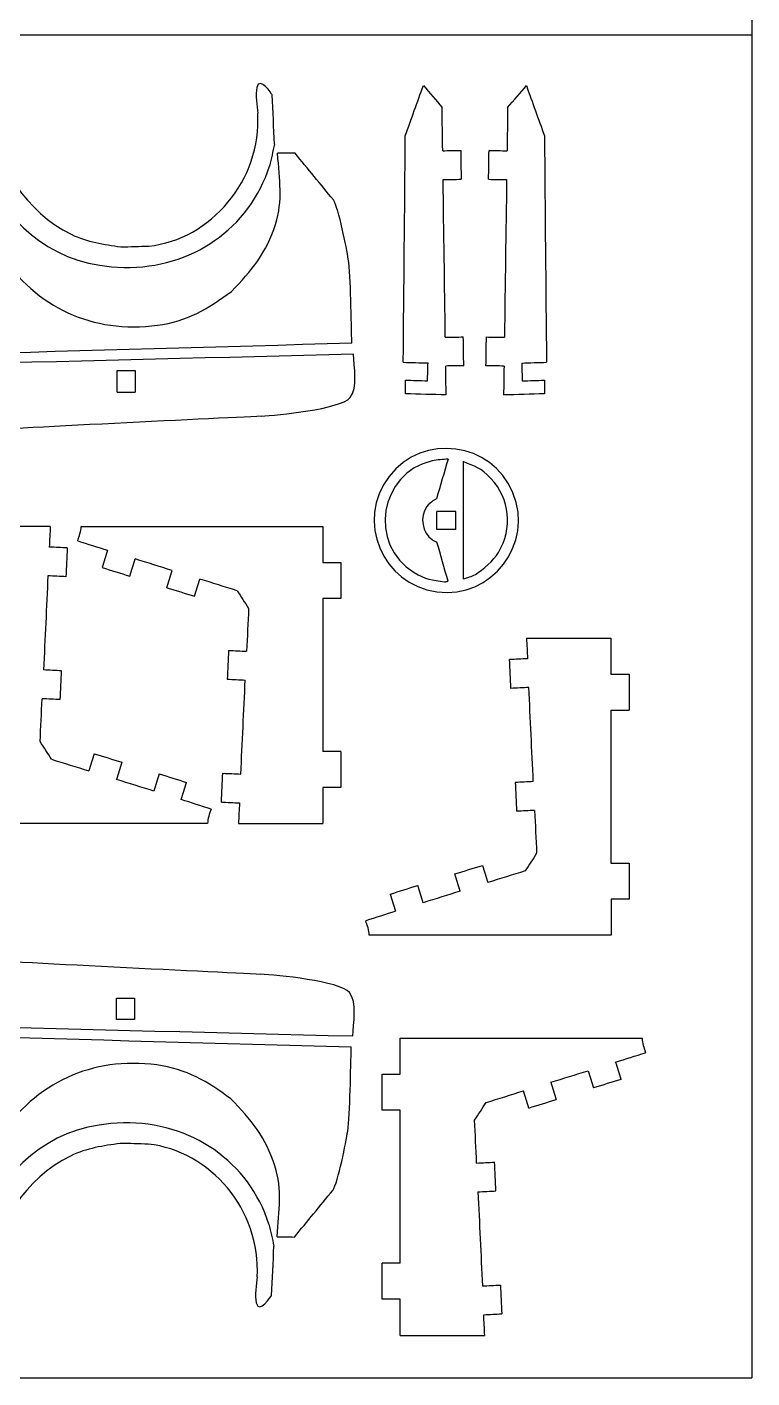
# Model space of a CAD drawing. Extents: x 774 to 1354, y 512 to 892.
# Drawn here: x 1251.9 to 1354.4, y 511.9 to 703 of the extents above; entities that cross this region are included whole.
import ezdxf

# ---------------------------------------------------------------- set-up
doc = ezdxf.new("R2010")
doc.units = 0
doc.layers.get('0').update_dxf_attribs({"linetype": 'CONTINUOUS'})

msp = doc.modelspace()

# ---------------------------------------------------------------- linework, layer by layer
at = {"color": 5}
for p, q in [((1354.413784, 891.886003), (1354.413784, 511.886003)), ((774.413784, 701.886003), (1354.413784, 701.886003)), ((774.413784, 511.886003), (1354.413784, 511.886003))]:
    msp.add_line(p, q, dxfattribs=at)
at = {"color": 3}
for points in [[(1286.533284, 693.388203), (1286.531184, 693.393403), (1284.770884, 696.165903), (1284.367084, 694.454503)], [(1284.367084, 694.454503), (1284.122884, 693.420003), (1284.431184, 691.796303), (1284.492784, 690.778403)], [(1305.372584, 687.615303), (1306.222184, 689.977703), (1307.071684, 692.340203), (1307.921184, 694.702603)], [(1307.921184, 694.702603), (1308.805484, 693.671303), (1309.689884, 692.640103), (1310.574184, 691.608903)], [(1319.847584, 691.603703), (1320.731884, 692.634903), (1321.616284, 693.666103), (1322.500584, 694.697403)], [(1322.500584, 694.697403), (1323.350084, 692.335003), (1324.199584, 689.972503), (1325.049184, 687.610103)], [(1286.874084, 686.408003), (1286.760484, 688.734703), (1286.646884, 691.061503), (1286.533284, 693.388203)], [(1269.090184, 671.996403), (1277.829984, 672.912903), (1285.063784, 681.340103), (1284.492784, 690.778403)], [(1310.659784, 685.490403), (1310.631284, 687.529803), (1310.602784, 689.569403), (1310.574184, 691.608903)], [(1319.847584, 691.603703), (1319.818984, 689.564203), (1319.790484, 687.524603), (1319.761984, 685.485203)], [(1245.489784, 689.847103), (1247.998284, 683.526103), (1251.619784, 676.787903), (1258.081684, 673.673203)], [(1286.874084, 686.408003), (1286.635484, 685.380903), (1286.396684, 684.353703), (1286.158184, 683.326603)], [(1305.078484, 655.566803), (1305.176484, 666.249503), (1305.274584, 676.932403), (1305.372584, 687.615303)], [(1325.049184, 687.610103), (1325.147184, 676.927203), (1325.245284, 666.244303), (1325.343284, 655.561603)], [(1286.991384, 675.061003), (1288.109084, 678.591603), (1287.555684, 681.219403), (1287.304984, 685.122903)], [(1289.774584, 685.130503), (1288.951384, 685.128003), (1288.128084, 685.125403), (1287.304984, 685.122903)], [(1295.196884, 678.533803), (1293.389484, 680.732803), (1291.581984, 682.931603), (1289.774584, 685.130503)], [(1310.659784, 685.490403), (1311.509584, 685.502303), (1312.359384, 685.514103), (1313.209184, 685.526103)], [(1313.209184, 685.526103), (1313.228184, 684.166403), (1313.247284, 682.806803), (1313.266284, 681.447203)], [(1317.155484, 681.442003), (1317.174484, 682.801603), (1317.193584, 684.161203), (1317.212584, 685.520903)], [(1317.212584, 685.520903), (1318.062384, 685.508903), (1318.912184, 685.497103), (1319.761984, 685.485203)], [(1245.618184, 682.233503), (1250.071784, 674.286803), (1255.981884, 669.189803), (1265.574184, 668.986603)], [(1265.574184, 668.986603), (1275.105384, 668.784703), (1283.379384, 674.510503), (1286.158184, 683.326603)], [(1310.716884, 681.411403), (1311.566684, 681.423403), (1312.416484, 681.435203), (1313.266284, 681.447203)], [(1311.029184, 659.111003), (1310.925184, 666.544503), (1310.820984, 673.978003), (1310.716884, 681.411403)], [(1317.155484, 681.442003), (1318.005284, 681.430003), (1318.855084, 681.418203), (1319.704884, 681.406203)], [(1319.704884, 681.406203), (1319.600784, 673.972803), (1319.496584, 666.539303), (1319.392584, 659.105803)], [(1297.306484, 670.159003), (1297.077684, 671.658603), (1295.962384, 677.338303), (1295.196884, 678.533803)], [(1280.780984, 665.595903), (1283.621984, 668.434003), (1285.756584, 671.160603), (1286.991384, 675.061003)], [(1258.081684, 673.673203), (1260.451784, 672.530803), (1262.699084, 672.257103), (1265.132884, 671.886403)], [(1248.084784, 670.974603), (1253.141084, 663.329903), (1261.139584, 659.568603), (1270.297284, 660.795803)], [(1265.132884, 671.886403), (1266.451984, 671.923103), (1267.771084, 671.959703), (1269.090184, 671.996403)], [(1297.818284, 658.252603), (1297.705784, 661.081903), (1297.669584, 667.778803), (1297.306484, 670.159003)], [(1270.297284, 660.795803), (1274.451184, 661.352503), (1277.513484, 663.126203), (1280.780984, 665.595903)], [(1297.818284, 658.252603), (1223.177284, 656.140803), (1148.536084, 654.028803), (1073.894984, 651.916903)], [(1311.029184, 659.111003), (1311.878984, 659.122903), (1312.728784, 659.134803), (1313.578584, 659.146703)], [(1313.635684, 655.067703), (1313.616684, 656.427403), (1313.597584, 657.787003), (1313.578584, 659.146703)], [(1316.786084, 655.062503), (1316.805084, 656.422203), (1316.824184, 657.781803), (1316.843184, 659.141503)], [(1316.843184, 659.141503), (1317.692984, 659.129603), (1318.542784, 659.117703), (1319.392584, 659.105803)], [(1298.036984, 656.690703), (1223.385884, 654.833603), (1148.734784, 652.976603), (1074.083684, 651.119403)], [(1297.568384, 650.563903), (1298.682684, 651.870403), (1298.097084, 655.031503), (1298.036984, 656.690703)], [(1305.078484, 655.566803), (1306.247684, 655.532603), (1307.416984, 655.498303), (1308.586284, 655.464103)], [(1321.835484, 655.458903), (1323.004784, 655.493103), (1324.174084, 655.527403), (1325.343284, 655.561603)], [(1308.512384, 652.940703), (1308.537084, 653.781903), (1308.561684, 654.623003), (1308.586284, 655.464103)], [(1313.635684, 655.067703), (1312.785884, 655.055803), (1311.936084, 655.044103), (1311.086284, 655.032003)], [(1311.143584, 650.939403), (1311.124484, 652.303603), (1311.105484, 653.667903), (1311.086284, 655.032003)], [(1319.335484, 655.026803), (1318.485684, 655.038903), (1317.635884, 655.050603), (1316.786084, 655.062503)], [(1319.335484, 655.026803), (1319.316284, 653.662703), (1319.297284, 652.298403), (1319.278184, 650.934203)], [(1321.835484, 655.458903), (1321.860084, 654.617803), (1321.884684, 653.776703), (1321.909384, 652.935503)], [(1305.375084, 651.108303), (1305.375184, 651.749703), (1305.375184, 652.391103), (1305.375284, 653.032603)], [(1305.375284, 653.032603), (1306.420984, 653.001903), (1307.466684, 652.971303), (1308.512384, 652.940703)], [(1321.909384, 652.935503), (1322.955084, 652.966103), (1324.000784, 652.996703), (1325.046484, 653.027403)], [(1325.046484, 653.027403), (1325.046584, 652.385903), (1325.046584, 651.744503), (1325.046684, 651.103103)], [(1285.026884, 647.947403), (1287.208184, 648.068803), (1296.166384, 648.920203), (1297.568384, 650.563903)], [(1311.143584, 650.939403), (1309.220784, 650.995703), (1307.297984, 651.052003), (1305.375084, 651.108303)], [(1325.046684, 651.103103), (1323.123784, 651.046803), (1321.200984, 650.990503), (1319.278184, 650.934203)], [(1285.026884, 647.947403), (1278.659184, 647.592803), (1244.830384, 646.074603), (1244.319084, 645.691103)], [(1320.597884, 637.093303), (1317.602984, 644.332003), (1307.854284, 645.618603), (1303.082984, 639.406003)], [(1303.082984, 639.406003), (1298.311784, 633.193703), (1302.071684, 624.106103), (1309.837584, 623.081403)], [(1309.837584, 623.081403), (1317.603984, 622.056603), (1323.592884, 629.854403), (1320.597884, 637.093303)], [(1255.144484, 632.343603), (1251.161784, 632.343703), (1247.178984, 632.343903), (1243.196284, 632.344003)], [(1255.144484, 632.343603), (1255.098684, 631.369503), (1255.052884, 630.395403), (1255.007084, 629.421303)], [(1259.027984, 630.297903), (1259.240984, 630.979403), (1259.512884, 631.627603), (1259.512884, 632.343903)], [(1259.512884, 632.343903), (1270.916584, 632.343503), (1282.320284, 632.343203), (1293.724084, 632.342803)], [(1293.724084, 632.342803), (1293.724084, 630.643103), (1293.723984, 628.943403), (1293.723984, 627.243603)], [(1257.553884, 629.301603), (1256.704984, 629.341603), (1255.855984, 629.381403), (1255.007084, 629.421303)], [(1257.553884, 629.301603), (1257.490084, 627.943403), (1257.426184, 626.585003), (1257.362384, 625.226703)], [(1259.027984, 630.297903), (1260.435484, 629.852403), (1261.842984, 629.406803), (1263.250584, 628.961303)], [(1263.250584, 628.961303), (1262.997984, 628.149803), (1262.745284, 627.338503), (1262.492784, 626.527003)], [(1266.387684, 625.314403), (1266.640384, 626.125903), (1266.892984, 626.937303), (1267.145584, 627.748803)], [(1272.403784, 626.112003), (1270.651084, 626.657603), (1268.898284, 627.203203), (1267.145584, 627.748803)], [(1293.723984, 627.243603), (1294.573884, 627.243603), (1295.423584, 627.243503), (1296.273484, 627.243503)], [(1296.273484, 627.243503), (1296.273384, 625.543803), (1296.273384, 623.844103), (1296.273284, 622.144303)], [(1254.815584, 625.346403), (1254.607084, 620.911903), (1254.398684, 616.477503), (1254.190284, 612.043003)], [(1257.362384, 625.226703), (1256.513384, 625.266703), (1255.664584, 625.306503), (1254.815584, 625.346403)], [(1262.492784, 626.527003), (1263.791084, 626.122803), (1265.089384, 625.718603), (1266.387684, 625.314403)], [(1271.645984, 623.677603), (1271.898584, 624.489003), (1272.151284, 625.300503), (1272.403784, 626.112003)], [(1275.540984, 622.465003), (1275.793584, 623.276503), (1276.046184, 624.088003), (1276.298784, 624.899503)], [(1281.584384, 623.247503), (1279.822484, 623.798203), (1278.060684, 624.348803), (1276.298784, 624.899503)], [(1271.645984, 623.677603), (1272.944284, 623.273403), (1274.242684, 622.869203), (1275.540984, 622.465003)], [(1281.584384, 623.247503), (1282.124684, 622.415803), (1282.664984, 621.584003), (1283.205384, 620.752203)], [(1293.723784, 622.144403), (1293.723484, 614.933703), (1293.723284, 607.723003), (1293.723084, 600.512303)], [(1296.273284, 622.144303), (1295.423484, 622.144303), (1294.573684, 622.144403), (1293.723784, 622.144403)], [(1283.205384, 620.752203), (1283.110284, 618.731403), (1283.015384, 616.710603), (1282.920384, 614.689703)], [(1322.520184, 616.548103), (1326.502884, 616.548203), (1330.485684, 616.548403), (1334.468384, 616.548503)], [(1322.520184, 616.548103), (1322.565984, 615.574003), (1322.611784, 614.599903), (1322.657584, 613.625803)], [(1334.468384, 616.548503), (1334.468484, 614.848703), (1334.468484, 613.148903), (1334.468584, 611.449203)], [(1280.373584, 614.809403), (1280.309684, 613.451103), (1280.245884, 612.092703), (1280.182084, 610.734503)], [(1280.373584, 614.809403), (1281.222484, 614.769403), (1282.071484, 614.729603), (1282.920384, 614.689703)], [(1322.657584, 613.625803), (1321.808684, 613.585903), (1320.959684, 613.546103), (1320.110784, 613.506103)], [(1320.302284, 609.431203), (1320.238484, 610.789503), (1320.174584, 612.147903), (1320.110784, 613.506103)], [(1256.736984, 611.923303), (1255.888184, 611.963203), (1255.039184, 612.003103), (1254.190284, 612.043003)], [(1256.545484, 607.848403), (1256.609384, 609.206703), (1256.673184, 610.565103), (1256.736984, 611.923303)], [(1280.182084, 610.734503), (1281.030884, 610.694603), (1281.879884, 610.654703), (1282.728784, 610.614803)], [(1282.103484, 597.311403), (1282.311984, 601.745903), (1282.520384, 606.180303), (1282.728784, 610.614803)], [(1334.468584, 611.449203), (1335.318484, 611.449203), (1336.168284, 611.449303), (1337.018084, 611.449303)], [(1337.018084, 611.449303), (1337.018184, 609.749503), (1337.018184, 608.049803), (1337.018284, 606.350103)], [(1253.713684, 601.905603), (1253.808784, 603.926403), (1253.903684, 605.947203), (1253.998684, 607.968103)], [(1256.545484, 607.848403), (1255.696584, 607.888403), (1254.847584, 607.928203), (1253.998684, 607.968103)], [(1322.849084, 609.550903), (1322.000084, 609.511003), (1321.151284, 609.471203), (1320.302284, 609.431203)], [(1323.474384, 596.247503), (1323.265984, 600.682003), (1323.057584, 605.116403), (1322.849084, 609.550903)], [(1334.468684, 606.350003), (1335.318584, 606.350003), (1336.168384, 606.350103), (1337.018284, 606.350103)], [(1334.468684, 606.350003), (1334.468884, 599.139303), (1334.469084, 591.928603), (1334.469384, 584.717903)], [(1255.334684, 599.410303), (1254.794384, 600.242003), (1254.254084, 601.073803), (1253.713684, 601.905603)], [(1261.378084, 600.192803), (1261.125484, 599.381303), (1260.872884, 598.569803), (1260.620284, 597.758303)], [(1261.378084, 600.192803), (1262.676384, 599.788603), (1263.974784, 599.384403), (1265.273084, 598.980203)], [(1296.272684, 600.512203), (1295.422784, 600.512203), (1294.572984, 600.512303), (1293.723084, 600.512303)], [(1296.272684, 600.512203), (1296.272584, 598.812503), (1296.272584, 597.112803), (1296.272484, 595.413003)], [(1255.334684, 599.410303), (1257.096584, 598.859603), (1258.858384, 598.309003), (1260.620284, 597.758303)], [(1265.273084, 598.980203), (1265.020484, 598.168803), (1264.767784, 597.357303), (1264.515284, 596.545803)], [(1269.773484, 594.909003), (1268.020784, 595.454603), (1266.267984, 596.000203), (1264.515284, 596.545803)], [(1270.531384, 597.343403), (1270.278684, 596.531903), (1270.026084, 595.720503), (1269.773484, 594.909003)], [(1270.531384, 597.343403), (1271.829684, 596.939203), (1273.127984, 596.535003), (1274.426284, 596.130803)], [(1279.365184, 593.356203), (1279.428984, 594.714403), (1279.492884, 596.072803), (1279.556684, 597.431103)], [(1279.556684, 597.431103), (1280.405684, 597.391103), (1281.254484, 597.351303), (1282.103484, 597.311403)], [(1323.474384, 596.247503), (1322.625484, 596.207603), (1321.776484, 596.167703), (1320.927684, 596.127803)], [(1273.668484, 593.696503), (1273.921084, 594.508003), (1274.173784, 595.319303), (1274.426284, 596.130803)], [(1293.722984, 595.413103), (1293.722884, 593.713403), (1293.722884, 592.013603), (1293.722784, 590.313803)], [(1296.272484, 595.413003), (1295.422684, 595.413003), (1294.572884, 595.413103), (1293.722984, 595.413103)], [(1320.927684, 596.127803), (1320.991484, 594.769603), (1321.055284, 593.411203), (1321.119184, 592.052903)], [(1277.891084, 592.359903), (1276.483584, 592.805403), (1275.076084, 593.251003), (1273.668484, 593.696503)], [(1279.365184, 593.356203), (1280.214084, 593.316203), (1281.063084, 593.276403), (1281.911984, 593.236503)], [(1281.911984, 593.236503), (1281.866184, 592.262403), (1281.820384, 591.288303), (1281.774584, 590.314203)], [(1277.891084, 592.359903), (1277.678084, 591.678403), (1277.406184, 591.030203), (1277.406184, 590.313903)], [(1323.665984, 592.172603), (1322.817084, 592.132703), (1321.968084, 592.092903), (1321.119184, 592.052903)], [(1323.665984, 592.172603), (1323.760984, 590.151703), (1323.855884, 588.130903), (1323.950984, 586.110103)], [(1277.406184, 590.313903), (1266.002484, 590.314303), (1254.598784, 590.314603), (1243.194984, 590.315003)], [(1281.774584, 590.314203), (1285.757284, 590.314103), (1289.740084, 590.313903), (1293.722784, 590.313803)], [(1323.950984, 586.110103), (1323.410584, 585.278303), (1322.870284, 584.446503), (1322.329984, 583.614803)], [(1312.391584, 583.184703), (1313.689884, 583.588903), (1314.988284, 583.993103), (1316.286584, 584.397303)], [(1313.149384, 580.750303), (1312.896884, 581.561803), (1312.644184, 582.373303), (1312.391584, 583.184703)], [(1316.286584, 584.397303), (1316.539184, 583.585803), (1316.791784, 582.774303), (1317.044384, 581.962803)], [(1322.329984, 583.614803), (1320.568084, 583.064103), (1318.806284, 582.513503), (1317.044384, 581.962803)], [(1334.469384, 584.717903), (1335.319284, 584.717903), (1336.169084, 584.718003), (1337.018884, 584.718003)], [(1337.018884, 584.718003), (1337.018984, 583.018203), (1337.018984, 581.318503), (1337.019084, 579.618803)], [(1303.238384, 580.335303), (1304.536684, 580.739503), (1305.834984, 581.143703), (1307.133284, 581.547903)], [(1307.891184, 579.113503), (1307.638584, 579.925003), (1307.385984, 580.736403), (1307.133284, 581.547903)], [(1303.238384, 580.335303), (1303.490884, 579.523803), (1303.743584, 578.712503), (1303.996184, 577.901003)], [(1313.149384, 580.750303), (1311.396684, 580.204703), (1309.643884, 579.659103), (1307.891184, 579.113503)], [(1337.019084, 579.618803), (1336.169184, 579.618803), (1335.319484, 579.618703), (1334.469584, 579.618703)], [(1334.469584, 579.618703), (1334.469584, 577.918903), (1334.469684, 576.219203), (1334.469684, 574.519503)], [(1303.996184, 577.901003), (1302.588584, 577.455503), (1301.181084, 577.009903), (1299.773584, 576.564403)], [(1300.258484, 574.518403), (1300.258484, 575.234703), (1299.986584, 575.882903), (1299.773584, 576.564403)], [(1334.469684, 574.519503), (1323.065884, 574.519103), (1311.662184, 574.518803), (1300.258484, 574.518403)], [(1244.234484, 571.267703), (1244.745784, 570.884203), (1278.574584, 569.366003), (1284.942284, 569.011403)], [(1297.483784, 566.394903), (1296.081784, 568.038603), (1287.123584, 568.890003), (1284.942284, 569.011403)], [(1073.999084, 565.839403), (1148.650184, 563.982203), (1223.301284, 562.125203), (1297.952384, 560.268103)], [(1297.952384, 560.268103), (1298.012484, 561.927303), (1298.598084, 565.088403), (1297.483784, 566.394903)], [(1073.810384, 565.041903), (1148.451484, 562.930003), (1223.092684, 560.818003), (1297.733684, 558.706203)], [(1304.655884, 559.944803), (1316.059684, 559.945203), (1327.463384, 559.945503), (1338.867084, 559.945903)], [(1304.655984, 554.845603), (1304.655984, 556.545403), (1304.655884, 558.245103), (1304.655884, 559.944803)], [(1338.867084, 559.945903), (1338.867084, 559.229603), (1339.138984, 558.581403), (1339.351984, 557.899903)], [(1297.221884, 546.799803), (1297.584984, 549.180003), (1297.621184, 555.876903), (1297.733684, 558.706203)], [(1270.212684, 556.163003), (1261.054984, 557.390203), (1253.056484, 553.628903), (1248.000184, 545.984203)], [(1280.696384, 551.362903), (1277.428884, 553.832603), (1274.366584, 555.606303), (1270.212684, 556.163003)], [(1335.129384, 556.563303), (1336.536984, 557.008803), (1337.944484, 557.454403), (1339.351984, 557.899903)], [(1335.887184, 554.129003), (1335.634684, 554.940503), (1335.381984, 555.751803), (1335.129384, 556.563303)], [(1302.106484, 554.845503), (1302.956384, 554.845503), (1303.806084, 554.845603), (1304.655984, 554.845603)], [(1302.106684, 549.746303), (1302.106584, 551.446103), (1302.106584, 553.145803), (1302.106484, 554.845503)], [(1325.976184, 553.714003), (1327.728884, 554.259603), (1329.481684, 554.805203), (1331.234384, 555.350803)], [(1331.234384, 555.350803), (1331.486984, 554.539303), (1331.739584, 553.727903), (1331.992284, 552.916403)], [(1316.795584, 550.849503), (1318.557484, 551.400203), (1320.319284, 551.950803), (1322.081184, 552.501503)], [(1322.838984, 550.067003), (1322.586384, 550.878503), (1322.333784, 551.690003), (1322.081184, 552.501503)], [(1325.976184, 553.714003), (1326.228684, 552.902503), (1326.481384, 552.091003), (1326.733984, 551.279603)], [(1335.887184, 554.129003), (1334.588884, 553.724803), (1333.290584, 553.320603), (1331.992284, 552.916403)], [(1286.906784, 541.897803), (1285.671984, 545.798203), (1283.537384, 548.524803), (1280.696384, 551.362903)], [(1315.174584, 548.354203), (1315.714984, 549.186003), (1316.255284, 550.017803), (1316.795584, 550.849503)], [(1322.838984, 550.067003), (1324.137284, 550.471203), (1325.435684, 550.875403), (1326.733984, 551.279603)], [(1304.656184, 549.746403), (1303.806284, 549.746403), (1302.956484, 549.746303), (1302.106684, 549.746303)], [(1304.656884, 528.114303), (1304.656684, 535.325003), (1304.656484, 542.535703), (1304.656184, 549.746403)], [(1265.489584, 547.972203), (1255.897284, 547.769003), (1249.987184, 542.672003), (1245.533584, 534.725303)], [(1286.073584, 533.632203), (1283.294784, 542.448303), (1275.020784, 548.174103), (1265.489584, 547.972203)], [(1295.112284, 538.425003), (1295.877784, 539.620503), (1296.993084, 545.300203), (1297.221884, 546.799803)], [(1315.459584, 542.291703), (1315.364584, 544.312603), (1315.269684, 546.333403), (1315.174584, 548.354203)], [(1265.048284, 545.072403), (1262.614484, 544.701703), (1260.367184, 544.428003), (1257.997084, 543.285603)], [(1269.005584, 544.962403), (1267.686484, 544.999103), (1266.367384, 545.035703), (1265.048284, 545.072403)], [(1284.408184, 526.180403), (1284.979184, 535.618703), (1277.745384, 544.045903), (1269.005584, 544.962403)], [(1257.997084, 543.285603), (1251.535184, 540.170903), (1247.913684, 533.432703), (1245.405184, 527.111703)], [(1287.220384, 531.835903), (1287.471084, 535.739403), (1288.024484, 538.367203), (1286.906784, 541.897803)], [(1315.459584, 542.291703), (1316.308484, 542.331603), (1317.157484, 542.371403), (1318.006384, 542.411403)], [(1318.197884, 538.336503), (1318.134084, 539.694703), (1318.070284, 541.053103), (1318.006384, 542.411403)], [(1289.689984, 531.828303), (1291.497384, 534.027203), (1293.304884, 536.226003), (1295.112284, 538.425003)], [(1315.651184, 538.216803), (1316.500084, 538.256703), (1317.349084, 538.296603), (1318.197884, 538.336503)], [(1315.651184, 538.216803), (1315.859584, 533.782303), (1316.067984, 529.347903), (1316.276484, 524.913403)], [(1286.073584, 533.632203), (1286.312084, 532.605103), (1286.550884, 531.577903), (1286.789484, 530.550803)], [(1287.220384, 531.835903), (1288.043484, 531.833403), (1288.866784, 531.830803), (1289.689984, 531.828303)], [(1286.448684, 523.570603), (1286.562284, 525.897303), (1286.675884, 528.224103), (1286.789484, 530.550803)], [(1304.656884, 528.114303), (1303.806984, 528.114303), (1302.957184, 528.114203), (1302.107284, 528.114203)], [(1302.107484, 523.015003), (1302.107384, 524.714803), (1302.107384, 526.414503), (1302.107284, 528.114203)], [(1284.408184, 526.180403), (1284.346584, 525.162503), (1284.038284, 523.538803), (1284.282484, 522.504303)], [(1316.276484, 524.913403), (1317.125484, 524.953303), (1317.974284, 524.993103), (1318.823284, 525.033103)], [(1318.823284, 525.033103), (1318.887084, 523.674803), (1318.950984, 522.316403), (1319.014784, 520.958203)], [(1284.282484, 522.504303), (1284.686284, 520.792903), (1286.446584, 523.565403), (1286.448684, 523.570603)], [(1304.656984, 523.015103), (1303.807084, 523.015103), (1302.957284, 523.015003), (1302.107484, 523.015003)], [(1304.657184, 517.915803), (1304.657084, 519.615603), (1304.657084, 521.315403), (1304.656984, 523.015103)], [(1316.467984, 520.838503), (1317.316884, 520.878403), (1318.165884, 520.918203), (1319.014784, 520.958203)], [(1316.605384, 517.916203), (1316.559584, 518.890303), (1316.513784, 519.864403), (1316.467984, 520.838503)], [(1304.657184, 517.915803), (1308.639884, 517.915903), (1312.622684, 517.916103), (1316.605384, 517.916203)]]:
    msp.add_open_spline(points, degree=3, dxfattribs=at)
at = {"color": 7}
for points in [[(1264.595884, 651.325103), (1264.596184, 652.344803), (1264.596284, 653.364603), (1264.596584, 654.384403)], [(1264.596584, 654.384403), (1265.446384, 654.384303), (1266.296184, 654.384203), (1267.145984, 654.384103)], [(1267.145984, 654.384103), (1267.145584, 653.364203), (1267.145184, 652.344403), (1267.144784, 651.324403)], [(1264.595884, 651.325103), (1265.445484, 651.324903), (1266.295184, 651.324603), (1267.144784, 651.324403)], [(1309.175484, 641.630303), (1301.685484, 639.858103), (1300.069984, 629.857603), (1306.619384, 625.815503)], [(1311.427184, 641.859803), (1310.676584, 641.783303), (1309.909584, 641.804003), (1309.175484, 641.630303)], [(1311.427184, 641.859803), (1310.876484, 639.991703), (1310.325884, 638.123703), (1309.775184, 636.255603)], [(1313.574284, 641.512703), (1313.574284, 635.978603), (1313.574284, 630.444603), (1313.574284, 624.910503)], [(1317.480584, 639.141603), (1316.014684, 640.696203), (1315.248584, 640.780503), (1313.574284, 641.512703)], [(1318.550784, 628.640103), (1320.588284, 632.086803), (1320.195084, 636.262903), (1317.480584, 639.141603)], [(1308.431384, 635.146603), (1307.364784, 633.649503), (1307.756484, 631.430403), (1309.219784, 630.452103)], [(1309.775184, 636.255603), (1309.747584, 636.219203), (1308.915584, 635.826303), (1308.431384, 635.146603)], [(1312.498784, 634.468503), (1311.614784, 634.468503), (1310.730784, 634.468503), (1309.846784, 634.468503)], [(1309.846784, 631.918503), (1309.846784, 632.768503), (1309.846784, 633.618503), (1309.846784, 634.468503)], [(1312.498784, 631.918503), (1312.498784, 632.768503), (1312.498784, 633.618503), (1312.498784, 634.468503)], [(1312.498784, 631.918503), (1311.614784, 631.918503), (1310.730784, 631.918503), (1309.846784, 631.918503)], [(1309.219784, 630.452103), (1309.416484, 630.320603), (1309.637784, 630.230203), (1309.846784, 630.119203)], [(1311.427184, 624.579203), (1310.900384, 626.425903), (1310.373584, 628.272503), (1309.846784, 630.119203)], [(1315.285584, 625.561203), (1316.336784, 626.211503), (1317.903484, 627.545103), (1318.550784, 628.640103)], [(1306.619384, 625.815503), (1308.176484, 624.854503), (1309.199884, 624.721003), (1310.918384, 624.527303)], [(1313.574284, 624.910503), (1314.144684, 625.127403), (1314.766684, 625.240203), (1315.285584, 625.561203)], [(1310.918384, 624.527303), (1311.087784, 624.508203), (1311.257584, 624.561903), (1311.427184, 624.579203)], [(1264.511284, 565.633703), (1265.360884, 565.633903), (1266.210584, 565.634203), (1267.060184, 565.634403)], [(1264.511984, 562.574403), (1264.511684, 563.594203), (1264.511584, 564.614003), (1264.511284, 565.633703)], [(1267.060184, 565.634403), (1267.060584, 564.614403), (1267.060984, 563.594603), (1267.061384, 562.574703)], [(1267.061384, 562.574703), (1266.211584, 562.574603), (1265.361784, 562.574503), (1264.511984, 562.574403)]]:
    msp.add_open_spline(points, degree=3, dxfattribs=at)

doc.saveas('drawing.dxf')
